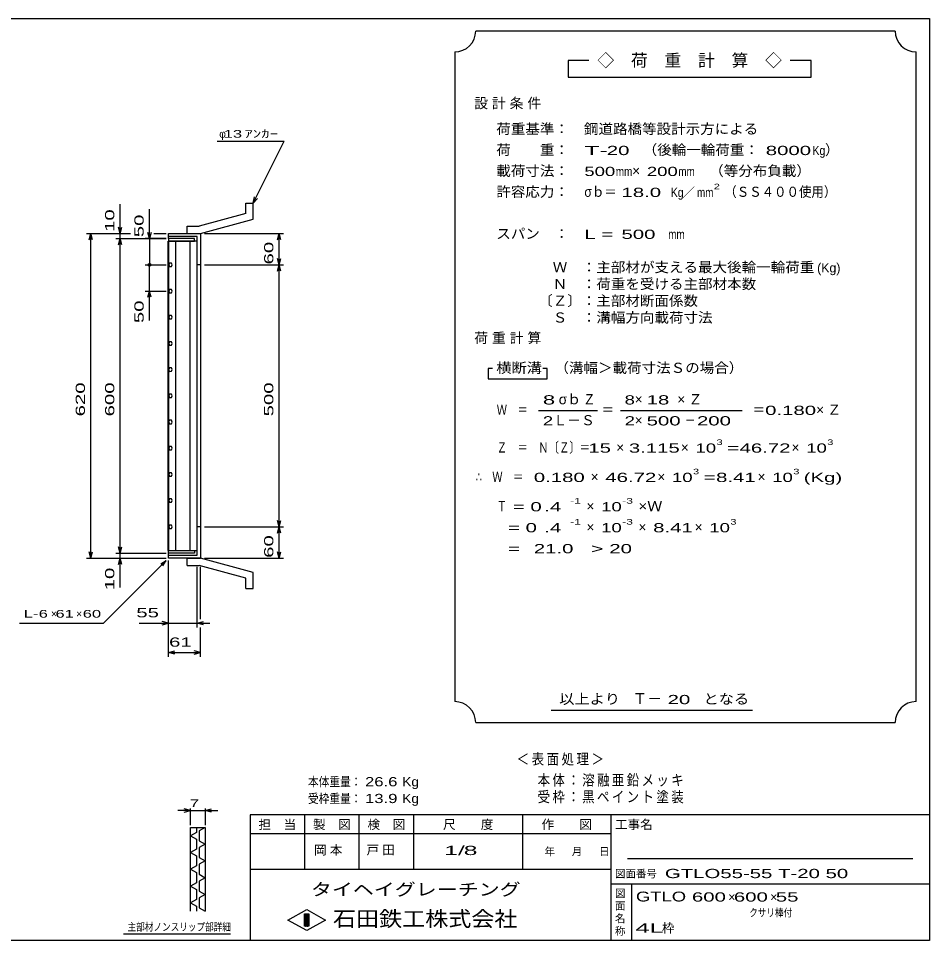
# Model space of a CAD drawing. Units: millimetres, scale not verified. Extents: x -1456 to 1385, y -1026 to 843.
# Drawn here: x -353 to 1385, y -917 to 843 of the extents above; entities that cross this region are included whole.
import ezdxf
from ezdxf.enums import TextEntityAlignment as Align

# ---------------------------------------------------------------- set-up
doc = ezdxf.new("R2010")
doc.units = ezdxf.units.MM
doc.header["$LTSCALE"] = 8
for name, color, linetype, lineweight in [('0_2', 150, 'Continuous', 25), ('16', 3, 'Continuous', 25), ('19', 6, 'Continuous', 25), ('22', 4, 'Continuous', 25), ('24', 2, 'Continuous', 25), ('32', 4, 'Continuous', 25)]:
    doc.layers.add(name, color=color, linetype=linetype, lineweight=lineweight)
doc.styles.add('ベクトル', font='')
doc.styles.get('ベクトル').set_extended_font_data('ベクトル')

msp = doc.modelspace()

# ---------------------------------------------------------------- linework, layer by layer
at = {"layer": '0_2'}
for p, q in [((-1383.2, 842.8), (1384.8, 842.8)), ((1384.8, 842.8), (1384.8, -917.2)), ((1384.8, -677.2), (88.8, -677.2)), ((88.8, -677.2), (88.8, -917.2)), ((192.8, -677.2), (192.8, -781.2)), ((296.8, -781.2), (296.8, -677.2)), ((400.8, -677.2), (400.8, -781.2)), ((608.8, -781.2), (608.8, -677.2)), ((776.8, -677.2), (776.8, -917.2)), ((776.8, -713.2), (88.8, -713.2)), ((1352.8, -761.2), (808.8, -761.2)), ((88.8, -781.2), (776.8, -781.2)), ((776.8, -809.2), (1384.8, -809.2)), ((816.8, -917.2), (816.8, -809.2)), ((160.8, -878), (196.8, -858)), ((196.8, -858), (232.8, -878)), ((196.8, -898), (160.8, -878)), ((192.8, -866), (200.8, -866)), ((192.8, -890), (192.8, -866)), ((192.8, -866), (194.4, -866)), ((194.4, -866), (194.4, -890)), ((196, -890), (196, -866)), ((196, -866), (197.6, -866)), ((232.8, -878), (196.8, -898)), ((197.6, -866), (197.6, -890)), ((199.2, -890), (199.2, -866)), ((199.2, -866), (200.8, -866)), ((200.8, -866), (200.8, -890)), ((200.8, -866), (200.8, -890)), ((200.8, -890), (192.8, -890)), ((194.4, -890), (196, -890)), ((197.6, -890), (199.2, -890)), ((1384.8, -917.2), (-1383.2, -917.2))]:
    msp.add_line(p, q, dxfattribs=at)
at = {"layer": '16'}
for p, q in [((-17, 422.5), (-67, 422.5)), ((-67, 422.5), (-67, 418)), ((-17, 418), (-17, 422.5)), ((-67.7, -173), (-67.7, 418)), ((-67.7, 418), (-67, 418)), ((-67, 418), (-17, 418)), ((-67, 418), (-67, -173)), ((-12, 418), (-67, 418)), ((-53.5, 418), (-53.5, -173)), ((-25.5, -173), (-25.5, 418)), ((-12, -173), (-12, 418)), ((-65.146, 375.735), (-67, 372.475)), ((-67, 372.475), (-65.104, 369.24)), ((-61.396, 375.76), (-65.146, 375.735)), ((-59.5, 372.5), (-61.396, 375.76)), ((-61.354, 369.265), (-59.5, 372.525)), ((-65.104, 369.24), (-61.354, 369.265)), ((-65.146, 325.735), (-67, 322.475)), ((-67, 322.475), (-65.104, 319.24)), ((-61.396, 325.76), (-65.146, 325.735)), ((-65.104, 319.24), (-61.354, 319.265)), ((-59.5, 322.5), (-61.396, 325.76)), ((-61.354, 319.265), (-59.5, 322.525)), ((-65.146, 275.735), (-67, 272.475)), ((-67, 272.475), (-65.104, 269.24)), ((-61.396, 275.76), (-65.146, 275.735)), ((-65.104, 269.24), (-61.354, 269.265)), ((-59.5, 272.5), (-61.396, 275.76)), ((-61.354, 269.265), (-59.5, 272.525)), ((-65.146, 225.735), (-67, 222.475)), ((-67, 222.475), (-65.104, 219.24)), ((-61.396, 225.76), (-65.146, 225.735)), ((-65.104, 219.24), (-61.354, 219.265)), ((-59.5, 222.5), (-61.396, 225.76)), ((-61.354, 219.265), (-59.5, 222.525)), ((-65.146, 175.735), (-67, 172.475)), ((-67, 172.475), (-65.104, 169.24)), ((-61.396, 175.76), (-65.146, 175.735)), ((-65.104, 169.24), (-61.354, 169.265)), ((-59.5, 172.5), (-61.396, 175.76)), ((-61.354, 169.265), (-59.5, 172.525)), ((-65.146, 125.735), (-67, 122.475)), ((-61.396, 125.76), (-65.146, 125.735)), ((-59.5, 122.5), (-61.396, 125.76)), ((-67, 122.475), (-65.104, 119.24)), ((-65.104, 119.24), (-61.354, 119.265)), ((-61.354, 119.265), (-59.5, 122.525)), ((-65.146, 75.735), (-67, 72.475)), ((-67, 72.475), (-65.104, 69.24)), ((-61.396, 75.76), (-65.146, 75.735)), ((-59.5, 72.5), (-61.396, 75.76)), ((-61.354, 69.265), (-59.5, 72.525)), ((-65.104, 69.24), (-61.354, 69.265)), ((-65.146, 25.735), (-67, 22.475)), ((-67, 22.475), (-65.104, 19.24)), ((-61.396, 25.76), (-65.146, 25.735)), ((-65.104, 19.24), (-61.354, 19.265)), ((-59.5, 22.5), (-61.396, 25.76)), ((-61.354, 19.265), (-59.5, 22.525)), ((-65.146, -24.265), (-67, -27.525)), ((-67, -27.525), (-65.104, -30.76)), ((-61.396, -24.24), (-65.146, -24.265)), ((-65.104, -30.76), (-61.354, -30.735)), ((-59.5, -27.5), (-61.396, -24.24)), ((-61.354, -30.735), (-59.5, -27.475)), ((-65.146, -74.265), (-67, -77.525)), ((-67, -77.525), (-65.104, -80.76)), ((-61.396, -74.24), (-65.146, -74.265)), ((-65.104, -80.76), (-61.354, -80.735)), ((-59.5, -77.5), (-61.396, -74.24)), ((-61.354, -80.735), (-59.5, -77.475)), ((-65.146, -124.265), (-67, -127.525)), ((-67, -127.525), (-65.104, -130.76)), ((-61.396, -124.24), (-65.146, -124.265)), ((-65.104, -130.76), (-61.354, -130.735)), ((-59.5, -127.5), (-61.396, -124.24)), ((-61.354, -130.735), (-59.5, -127.475)), ((-67, -173), (-67.7, -173)), ((-67, -173), (-17, -173)), ((-67, -177.5), (-67, -173)), ((-67, -173), (-12, -173)), ((-17, -173), (-17, -177.5)), ((-17, -177.5), (-67, -177.5))]:
    msp.add_line(p, q, dxfattribs=at)
at = {"layer": '19'}
for p, q in [((81, 490.5), (95, 490.5)), ((81, 470.5), (81, 490.5)), ((81, 490.5), (95, 490.5)), ((81, 470.5), (81, 490.5)), ((95, 459.5), (95, 490.5)), ((95, 459.5), (95, 490.5)), ((81, 470.5), (-8, 446.5)), ((81, 470.5), (-8, 446.5)), ((-6, 432.5), (95, 459.5)), ((-6, 432.5), (95, 459.5)), ((-31, 446.5), (-8, 446.5)), ((-31, 432.5), (-31, 446.5)), ((-31, 446.5), (-8, 446.5)), ((-31, 432.5), (-31, 446.5)), ((-67, 422.5), (-67, 432.5)), ((-67, 432.5), (-7, 432.5)), ((-67, 422.5), (-67, 432.5)), ((-67, 432.5), (-7, 432.5)), ((-12, 426.5), (-67, 426.5)), ((-12, 426.5), (-67, 426.5)), ((-31, 432.5), (-6, 432.5)), ((-31, 432.5), (-6, 432.5)), ((-12, -181.5), (-12, 426.5)), ((-12, -181.5), (-12, 426.5)), ((-7, 432.5), (-6, 431.5)), ((-7, 432.5), (-6, 431.5)), ((-6, 431.5), (-6, -186.5)), ((-6, 431.5), (-6, -186.5)), ((-6, 372.5), (-12, 372.5)), ((-6, 372.5), (-12, 372.5)), ((-6, -127.5), (-12, -127.5)), ((-6, -127.5), (-12, -127.5)), ((-67, -187.5), (-67, -177.5)), ((-67, -187.5), (-67, -177.5)), ((-67, -181.5), (-12, -181.5)), ((-67, -181.5), (-12, -181.5)), ((-7, -187.5), (-67, -187.5)), ((-7, -187.5), (-67, -187.5)), ((-31, -187.5), (-6, -187.5)), ((-31, -201.5), (-31, -187.5)), ((-31, -187.5), (-6, -187.5)), ((-31, -201.5), (-31, -187.5)), ((-6, -186.5), (-7, -187.5)), ((-6, -186.5), (-7, -187.5)), ((95, -214.5), (-6, -187.5)), ((95, -214.5), (-6, -187.5)), ((-31, -201.5), (-8, -201.5)), ((-31, -201.5), (-8, -201.5)), ((81, -225.5), (-8, -201.5)), ((81, -225.5), (-8, -201.5)), ((81, -245.5), (81, -225.5)), ((81, -245.5), (81, -225.5)), ((95, -245.5), (95, -214.5)), ((95, -245.5), (95, -214.5)), ((81, -245.5), (95, -245.5)), ((81, -245.5), (95, -245.5))]:
    msp.add_line(p, q, dxfattribs=at)
at = {"layer": '22'}
for p, q in [((26, 608.5), (154, 608.5)), ((95, 490.5), (154, 608.5)), ((95, 490.5), (97.4, 502.18)), ((95, 490.5), (103, 499.3)), ((-159, 432.5), (-159, 488.5)), ((-103, 422.5), (-103, 478.5)), ((-159, 432.5), (-162.2, 444.5)), ((-159, 432.5), (-155.8, 444.5)), ((-223, 432.5), (-139, 432.5)), ((-218.2, 420.5), (-215, 432.5)), ((-211.8, 420.5), (-215, 432.5)), ((-215, -187.5), (-215, 432.5)), ((-167, 432.5), (-139, 432.5)), ((-167, 422.5), (-71, 422.5)), ((-162.2, 410.5), (-159, 422.5)), ((-159, 422.5), (-159, 432.5)), ((-155.8, 410.5), (-159, 422.5)), ((-159, -177.5), (-159, 422.5)), ((-71, 422.5), (-111, 422.5)), ((-103, 422.5), (-106.2, 434.5)), ((-99.8, 434.5), (-103, 422.5)), ((-103, 422.5), (-103, 372.5)), ((-95, 432.5), (-71, 432.5)), ((-95, 432.5), (-71, 432.5)), ((2, 432.5), (152.4, 432.5)), ((141.2, 420.5), (144.4, 432.5)), ((147.6, 420.5), (144.4, 432.5)), ((144.4, 372.5), (144.4, 432.5)), ((-111, 372.5), (-71, 372.5)), ((-103, 322.5), (-103, 372.5)), ((2, 372.5), (152.4, 372.5)), ((144.4, 372.5), (141.2, 384.5)), ((141.2, 360.5), (144.4, 372.5)), ((144.4, 372.5), (147.6, 384.5)), ((147.6, 360.5), (144.4, 372.5)), ((144.4, -127.5), (144.4, 372.5)), ((-111, 322.5), (-71, 322.5)), ((-106.2, 310.5), (-103, 322.5)), ((-99.8, 310.5), (-103, 322.5)), ((-103, 266.5), (-103, 322.5)), ((144.4, -127.5), (141.2, -115.5)), ((144.4, -127.5), (147.6, -115.5)), ((2, -127.5), (152.4, -127.5)), ((141.2, -139.5), (144.4, -127.5)), ((147.6, -139.5), (144.4, -127.5)), ((144.4, -187.5), (144.4, -127.5)), ((-215, -187.5), (-218.2, -175.5)), ((-215, -187.5), (-211.8, -175.5)), ((-159, -177.5), (-162.2, -165.5)), ((-159, -177.5), (-155.8, -165.5)), ((144.4, -187.5), (141.2, -175.5)), ((144.4, -187.5), (147.6, -175.5)), ((-223, -187.5), (-71, -187.5)), ((-191, -311.5), (-71, -191.5)), ((-167, -177.5), (-71, -177.5)), ((-167, -187.5), (-71, -187.5)), ((-162.2, -199.5), (-159, -187.5)), ((-159, -187.5), (-159, -177.5)), ((-155.8, -199.5), (-159, -187.5)), ((-159, -243.5), (-159, -187.5)), ((-81.4, -197.9), (-71, -191.5)), ((-77.4, -201.9), (-71, -191.5)), ((-67, -319.5), (-67, -191.5)), ((-67, -375.5), (-67, -191.5)), ((2, -187.5), (152.4, -187.5)), ((-12, -319.5), (-12, -203.696)), ((-6, -303.5), (-6, -203.696)), ((-351, -311.5), (-191, -311.5)), ((-123, -311.5), (-67, -311.5)), ((-67, -311.5), (-79, -308.3)), ((-79, -314.7), (-67, -311.5)), ((-67, -311.5), (-12, -311.5)), ((-12, -311.5), (0, -308.3)), ((0, -314.7), (-12, -311.5)), ((-12, -311.5), (12, -311.5)), ((-6, -375.5), (-6, -319.5)), ((-67, -367.5), (-55, -364.3)), ((-55, -370.7), (-67, -367.5)), ((-67, -367.5), (-6, -367.5)), ((-6, -367.5), (-18, -364.3)), ((-18, -370.7), (-6, -367.5))]:
    msp.add_line(p, q, dxfattribs=at)
msp.add_circle((-103, 372.5), 2.4, dxfattribs=at)
at = {"layer": '24', "color": 4}
for p, q in [((1319.2, 818.8), (519.2, 818.8)), ((479.2, 778.8), (479.2, -461.2)), ((1359.2, -461.2), (1359.2, 778.8)), ((735.2, 762.8), (695.2, 762.8)), ((695.2, 762.8), (695.2, 730.8)), ((1159.2, 762.8), (1119.2, 762.8)), ((1159.2, 730.8), (1159.2, 762.8)), ((695.2, 730.8), (1159.2, 730.8)), ((551.2, 174.8), (543.2, 174.8)), ((543.2, 174.8), (543.2, 154.8)), ((655.2, 174.8), (647.2, 174.8)), ((655.2, 154.8), (655.2, 174.8)), ((543.2, 154.8), (655.2, 154.8)), ((639.2, 94.8), (751.2, 94.8)), ((795.2, 94.8), (1027.2, 94.8)), ((663.2, -477.2), (1047.2, -477.2)), ((519.2, -501.2), (1319.2, -501.2))]:
    msp.add_line(p, q, dxfattribs=at)
for centre, start, end in [((479.2, 818.8), 270, 0), ((1359.2, 818.8), 180, 270), ((479.2, -501.2), 0, 90), ((1359.2, -501.2), 90, 180)]:
    msp.add_arc(centre, 40, start, end, dxfattribs=at)
at = {"layer": '32'}
for p, q in [((-24.8, -669.2), (-36.8, -666)), ((-24.8, -697.2), (-24.8, -665.2)), ((3.2, -665.2), (3.2, -697.2)), ((3.2, -669.2), (15.2, -666)), ((-24.8, -669.2), (-48.8, -669.2)), ((-36.8, -672.4), (-24.8, -669.2)), ((-24.8, -669.2), (3.2, -669.2)), ((15.2, -672.4), (3.2, -669.2)), ((3.2, -669.2), (27.2, -669.2)), ((-24.8, -701.2), (3.2, -701.2)), ((-24.8, -861.2), (-24.8, -701.2)), ((-13.6, -701.2), (-13.6, -710.8)), ((3.2, -701.2), (-8, -707.6)), ((3.2, -701.2), (3.2, -861.2)), ((-13.6, -710.8), (-24.8, -717.2)), ((-24.8, -717.2), (-13.6, -723.6)), ((-8, -707.6), (-8, -726.8)), ((-13.6, -723.6), (-13.6, -742.8)), ((-8, -726.8), (3.2, -733.2)), ((3.2, -733.2), (-8, -739.6)), ((-13.6, -742.8), (-24.8, -749.2)), ((-24.8, -749.2), (-13.6, -755.6)), ((-13.6, -755.6), (-13.6, -774.8)), ((-8, -739.6), (-8, -758.8)), ((-8, -758.8), (3.2, -765.2)), ((3.2, -765.2), (-8, -771.6)), ((-8, -771.6), (-8, -790.8)), ((-13.6, -774.8), (-24.8, -781.2)), ((-24.8, -781.2), (-13.6, -787.6)), ((-13.6, -787.6), (-13.6, -806.8)), ((-8, -790.8), (3.2, -797.2)), ((-13.6, -806.8), (-24.8, -813.2)), ((3.2, -797.2), (-8, -803.6)), ((-8, -803.6), (-8, -822.8)), ((-24.8, -813.2), (-13.6, -819.6)), ((-13.6, -819.6), (-13.6, -838.8)), ((-8, -822.8), (3.2, -829.2)), ((-13.6, -838.8), (-24.8, -845.2)), ((3.2, -829.2), (-8, -835.6)), ((-8, -835.6), (-8, -854.8)), ((-24.8, -845.2), (-13.6, -851.6)), ((-13.6, -851.6), (-13.6, -861.2)), ((-8, -854.8), (3.2, -861.2)), ((51.2, -905.2), (-152.8, -905.2))]:
    msp.add_line(p, q, dxfattribs=at)

# ---------------------------------------------------------------- texts
at = {"layer": '0_2', "style": 'ベクトル'}
for s, height, p in [('担\u3000当', 17.6, (104.8, -695.6)), ('製\u3000図', 17.6, (208.8, -695.6)), ('検\u3000図', 17.6, (312.8, -695.6)), ('尺\u3000\u3000度', 17.6, (456.8, -695.6)), ('作\u3000\u3000図', 17.6, (644.8, -695.6)), ('工事名', 17.6, (784.8, -695.6)), ('年', 14.66, (650.4, -747.2)), ('月', 14.66, (702.4, -747.2)), ('日', 14.66, (754.4, -747.2)), ('図面番号', 14.66, (784.8, -789.6)), ('図', 14.66, (784.8, -827.2)), ('面', 14.66, (784.8, -851.2)), ('名', 14.66, (784.8, -875.2)), ('称', 14.66, (784.8, -899.2))]:
    msp.add_text(s, height=height, dxfattribs=at).set_placement(p, align=Align.MIDDLE_LEFT)
at = {"layer": '0_2', "color": 222, "style": 'ベクトル'}
for s, height, width, p in [('タイヘイグレーチング', 23.46, 1.25, (204.8, -819.6)), ('石田鉄工株式会社', 29.33, 1.1, (246.8, -875.6))]:
    msp.add_text(s, height=height, dxfattribs=dict(at, width=width)).set_placement(p, align=Align.MIDDLE_LEFT)
at = {"layer": '22', "color": 2, "style": 'ベクトル'}
for s, height, p in [('φ', 14.66, (30, 622.5)), ('×', 14.66, (-291, -293.5)), ('×', 14.66, (-243, -293.5)), ('×', 17.6, (1000.8, -834)), ('×', 17.6, (1080.8, -834)), ('枠', 17.6, (874.4, -893.2))]:
    msp.add_text(s, height=height, dxfattribs=at).set_placement(p, align=Align.MIDDLE_LEFT)
for s, height, width, p in [(' 13 ', 14.66, 1.6, (30, 622.5)), ('ｱﾝｶｰ', 14.66, 1.6, (78, 622.5)), ('L-', 14.66, 1.6, (-343, -293.5)), (' 6 ', 14.66, 1.6, (-323, -293.5)), (' 61 ', 14.66, 1.6, (-291, -293.5)), (' 60 ', 14.66, 1.6, (-239, -293.5)), (' 55 ', 17.6, 1.65, (-139, -291.5)), (' 61 ', 17.6, 1.65, (-76.5, -347.5)), ('本体重量：', 17.6, 0.85, (199.2, -614)), (' 26.6', 17.6, 1.35, (299.2, -614)), ('Kg', 17.6, 1.1, (379.2, -614)), ('受枠重量：', 17.6, 0.85, (199.2, -646)), (' 13.9', 17.6, 1.35, (299.2, -646)), ('Kg', 17.6, 1.1, (379.2, -646)), ('1/', 17.6, 2, (459.2, -745.2)), (' 8 ', 17.6, 2, (483.2, -745.2)), ('GTLO55-55 T-20 50           ', 17.6, 1.65, (880, -789.2)), ('GTLO', 18.77, 1.4, (824.8, -833.2)), (' 600 ', 17.6, 1.65, (920.8, -834)), (' 600 ', 17.6, 1.65, (1000.8, -834)), (' 55 ', 17.6, 1.65, (1080.8, -834)), ('クサリ棒付', 14.66, 0.8, (1040.8, -864)), ('4L', 17.6, 2.05, (824, -893.2))]:
    msp.add_text(s, height=height, dxfattribs=dict(at, width=width)).set_placement(p, align=Align.MIDDLE_LEFT)
at = {"layer": '22', "color": 2, "style": 'ベクトル', "width": 1.65}
for s, p in [(' 10 ', (-179, 424.5)), (' 50 ', (-123, 414.5)), (' 60 ', (124.4, 362.5)), (' 50 ', (-123, 250.5)), (' 620 ', (-235, 72.5)), (' 600 ', (-179, 72.5)), (' 500 ', (124.4, 72.5)), (' 60 ', (124.4, -197.5)), (' 10 ', (-179, -259.5))]:
    msp.add_text(s, height=17.6, rotation=90, dxfattribs=at).set_placement(p, align=Align.MIDDLE_LEFT)
at = {"layer": '22', "color": 2, "attachment_point": 4, "style": 'ベクトル'}
for s, insert, char_height in [('\\T1.2;\\W0.85;＜表面処理＞', (597.2, -572), 20.53), ('\\T1.19;\\W0.85;本体：溶融亜鉛メッキ', (637.2, -612), 20.53), ('\\T1.19;\\W0.85;受枠：黒ペイント塗装', (637.2, -644), 20.53), ('\\T1.25;岡本\u3000', (210.8, -745.2), 17.6), ('\\T1.25;戸田\u3000', (310.8, -745.2), 17.6)]:
    msp.add_mtext(s, dxfattribs=dict(at, insert=insert, char_height=char_height))
at = {"layer": '24', "style": 'ベクトル'}
for s, height, p in [('◇\u3000荷\u3000重\u3000計\u3000算\u3000◇', 23.46, (751.2, 762.8)), ('）', 19.35, (1185.6, 592)), ('×', 19.35, (817.6, 552)), ('／', 17.6, (913.2, 510.8)), ('(Kg)', 17.6, (1170.4, 366.8)), ('σｂ', 19.35, (677.6, 116)), ('×', 19.35, (822.4, 116)), ('Ｌ－Ｓ', 19.35, (667.2, 76)), ('×', 19.35, (822.4, 76)), ('×', 19.35, (787.2, 24)), ('×', 19.35, (910.4, 24)), ('×', 19.35, (1121.6, 24)), ('×', 19.35, (738.4, -32)), ('×', 19.35, (865.6, -32)), ('×', 19.35, (1056.8, -32)), ('×', 19.35, (730.4, -88)), ('×', 19.35, (730.4, -128)), ('×', 19.35, (829.6, -128)), ('×', 19.35, (936.8, -128)), ('Ｔ－', 20.53, (818.4, -455.2))]:
    msp.add_text(s, height=height, dxfattribs=at).set_placement(p, align=Align.MIDDLE_LEFT)
for s, height, width, p in [('荷重基準：\u3000', 19.35, 1.05, (558.4, 632)), ('鋼道路橋等設計示方による', 19.35, 1.05, (725.6, 632)), ('荷\u3000\u3000重：\u3000', 19.35, 1.05, (558.4, 592)), ('T-', 17.6, 2, (726.4, 590.8)), (' 20 ', 17.6, 1.65, (758.4, 590.8)), ('（後輪一輪荷重：', 19.35, 1.05, (837.6, 592)), (' 8000', 17.6, 1.65, (1061.6, 590.8)), ('Kg', 17.6, 0.85, (1161.6, 590.8)), ('載荷寸法：\u3000', 19.35, 1.05, (558.4, 552)), ('\u3000（等分布負載）', 19.35, 1.05, (936.8, 552)), ('500', 17.6, 1.5, (726.4, 550.8)), ('mm', 17.6, 0.8, (786.4, 550.8)), ('200', 17.6, 1.5, (845.6, 550.8)), ('mm', 17.6, 0.8, (905.6, 550.8)), ('許容応力：\u3000', 19.35, 1.05, (558.4, 512)), ('σｂ＝', 19.35, 0.9, (726.4, 512)), (' 18.0', 17.6, 1.65, (786.4, 510.8)), ('Kg', 17.6, 0.85, (891.2, 510.8)), ('mm', 17.6, 0.8, (941.2, 510.8)), ('2', 10.56, 1.5, (973.2, 522)), ('（ＳＳ４００使用）', 19.35, 0.9, (993.2, 512)), ('スパン\u3000：\u3000', 19.35, 1.05, (558.4, 432)), ('L =', 17.6, 1.65, (726.4, 430.8)), (' 500 ', 17.6, 1.65, (786.4, 430.8)), ('mm', 17.6, 0.8, (886.4, 430.8)), ('\u3000Ｗ\u3000：主部材が支える最大後輪一輪荷重', 19.35, 1.05, (638.4, 368)), ('\u3000Ｎ\u3000：荷重を受ける主部材本数', 19.35, 1.05, (638.4, 336)), ('〔Ｚ〕：主部材断面係数', 19.35, 1.05, (638.4, 304)), ('\u3000Ｓ\u3000：溝幅方向載荷寸法', 19.35, 1.05, (638.4, 272)), ('横断溝', 19.35, 1.1, (558.4, 176)), ('\u3000（溝幅＞載荷寸法Ｓの場合）', 19.35, 1.05, (641.6, 176)), ('8', 17.6, 1.8, (647.2, 114.8)), ('Ｚ', 19.35, 0.9, (724, 116)), ('8', 17.6, 1.5, (803.2, 114.8)), (' 18 ', 17.6, 1.65, (834.4, 114.8)), ('Ｗ\u3000＝', 19.35, 0.75, (559.2, 96)), ('＝', 19.35, 0.9, (759.2, 96)), ('＝', 19.35, 0.9, (1047.2, 96)), ('0.180', 17.6, 1.65, (1071.2, 94.8)), ('2', 17.6, 1.5, (647.2, 74.8)), ('2', 17.6, 1.5, (803.2, 74.8)), (' 500 ', 17.6, 1.65, (834.4, 74.8)), ('－', 19.35, 0.75, (918.4, 76)), (' 200 ', 17.6, 1.65, (930.4, 74.8)), ('Ｚ\u3000＝\u3000Ｎ〔Ｚ〕＝', 19.35, 0.75, (559.2, 24)), ('3', 10.56, 1.5, (978.4, 34)), ('3', 10.56, 1.5, (1189.6, 34)), (' 15 ', 17.6, 1.65, (723.2, 22.8)), ('3.115', 17.6, 1.65, (811.2, 22.8)), ('10', 17.6, 1.5, (938.4, 22.8)), ('=', 17.6, 1.7, (998.4, 22.8)), ('46.72', 17.6, 1.65, (1022.4, 22.8)), ('10', 17.6, 1.5, (1149.6, 22.8)), ('3', 10.56, 1.5, (933.6, -22)), ('3', 10.56, 1.5, (1124.8, -22)), ('∴\u3000Ｗ\u3000＝', 19.35, 0.75, (519.2, -32)), (' 0.180', 17.6, 1.65, (619.2, -33.2)), ('46.72', 17.6, 1.65, (766.4, -33.2)), ('10', 17.6, 1.5, (893.6, -33.2)), ('=', 17.6, 1.7, (953.6, -33.2)), ('8.41', 17.6, 1.65, (977.6, -33.2)), ('10', 17.6, 1.5, (1084.8, -33.2)), ('(Kg)', 17.6, 1.65, (1144.8, -33.2)), ('Ｔ', 19.35, 0.75, (559.2, -88)), (' = 0', 17.6, 1.65, (579.2, -89.2)), (' .4 ', 17.6, 1.65, (639.2, -89.2)), ('-1', 10.56, 1.65, (699.2, -78)), ('10', 17.6, 1.5, (758.4, -89.2)), ('-3', 10.56, 1.65, (798.4, -78)), ('×Ｗ', 19.35, 1.1, (829.6, -88)), ('  = 0', 17.6, 1.65, (559.2, -129.2)), (' .4 ', 17.6, 1.65, (639.2, -129.2)), ('-1', 10.56, 1.65, (699.2, -118)), ('10', 17.6, 1.5, (758.4, -129.2)), ('-3', 10.56, 1.65, (798.4, -118)), ('8.41', 17.6, 1.65, (857.6, -129.2)), ('10', 17.6, 1.5, (964.8, -129.2)), ('3', 10.56, 1.5, (1004.8, -118)), ('  =', 17.6, 1.65, (559.2, -169.2)), (' 21.0', 17.6, 1.65, (619.2, -169.2)), ('>', 17.6, 1.7, (739.2, -169.2)), (' 20 ', 17.6, 1.65, (763.2, -169.2)), ('以上より\u3000', 19.35, 1.1, (678.4, -456)), (' 20 ', 17.6, 1.65, (874.4, -457.2)), ('となる', 19.35, 1.1, (953.6, -456))]:
    msp.add_text(s, height=height, dxfattribs=dict(at, width=width)).set_placement(p, align=Align.MIDDLE_LEFT)
at = {"layer": '24', "char_height": 19.35, "attachment_point": 4, "style": 'ベクトル'}
for s, insert in [('\\T1.28;設計条件', (516.4, 680)), ('\\T1.28;荷重計算', (516.4, 232)), ('\\T1.42;×Ｚ', (903.6, 116)), ('\\T1.42;×Ｚ', (1168.4, 96))]:
    msp.add_mtext(s, dxfattribs=dict(at, insert=insert))
at = {"layer": '32', "color": 2, "style": 'ベクトル'}
for s, width, p in [(' 7 ', 1.6, (-34.8, -655.2)), ('主部材ノンスリップ部詳細', 0.8, (-144.8, -891.2))]:
    msp.add_text(s, height=14.66, dxfattribs=dict(at, width=width)).set_placement(p, align=Align.MIDDLE_LEFT)

doc.saveas('drawing.dxf')
